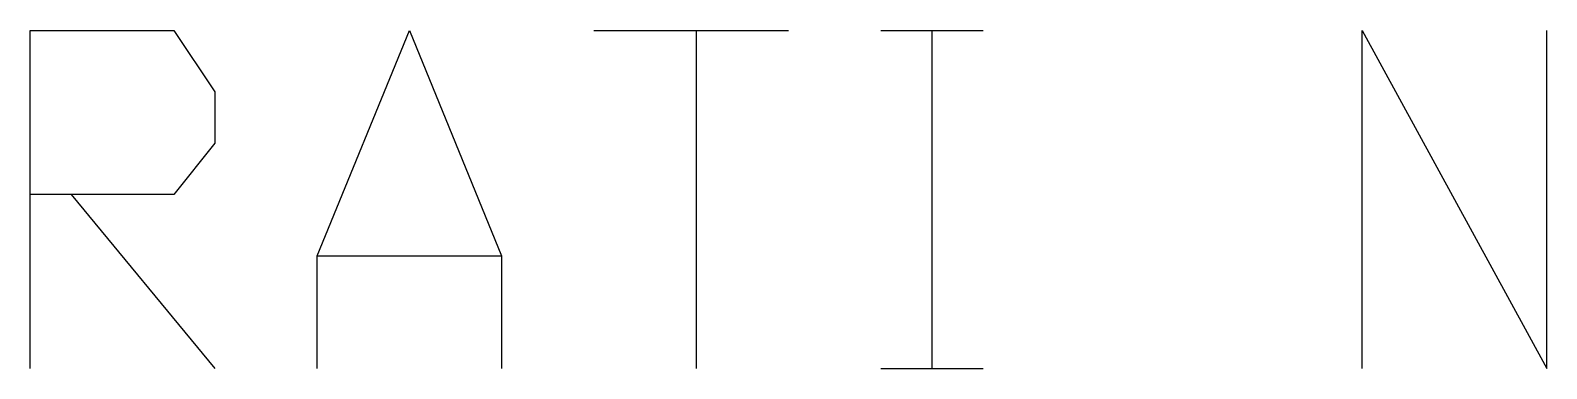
# Model space of a CAD drawing. Header units: millimetres. Extents: x 43 to 869, y -758 to -34.
# Drawn here: x 398.56 to 416.32, y -382.24 to -378.28 of the extents above; entities that cross this region are included whole.
import ezdxf

# ---------------------------------------------------------------- set-up
doc = ezdxf.new("R2010")
doc.units = ezdxf.units.MM
doc.layers.add('PDF_LINES', color=4, linetype='Continuous')

msp = doc.modelspace()

# ---------------------------------------------------------------- linework, layer by layer
at = {"layer": 'PDF_LINES'}
for p, q in [((398.56, -382.24), (398.56, -378.28)), ((398.56, -378.28), (400.24, -378.28)), ((400.24, -378.28), (400.72, -379)), ((401.92, -380.92), (403, -378.28)), ((403, -378.28), (404.08, -380.92)), ((405.16, -378.28), (407.44, -378.28)), ((406.36, -378.28), (406.36, -382.24)), ((408.52, -378.28), (409.72, -378.28)), ((409.12, -378.28), (409.12, -382.24)), ((414.16, -382.24), (414.16, -378.28)), ((414.16, -378.28), (416.32, -382.24)), ((416.32, -382.24), (416.32, -378.28)), ((400.72, -379), (400.72, -379.6)), ((400.72, -379.6), (400.24, -380.2)), ((400.24, -380.2), (398.56, -380.2)), ((399.04, -380.2), (400.72, -382.24)), ((401.92, -382.24), (401.92, -380.92)), ((401.92, -380.92), (404.08, -380.92)), ((404.08, -380.92), (404.08, -382.24)), ((408.52, -382.24), (409.72, -382.24))]:
    msp.add_line(p, q, dxfattribs=at)

doc.saveas('drawing.dxf')
